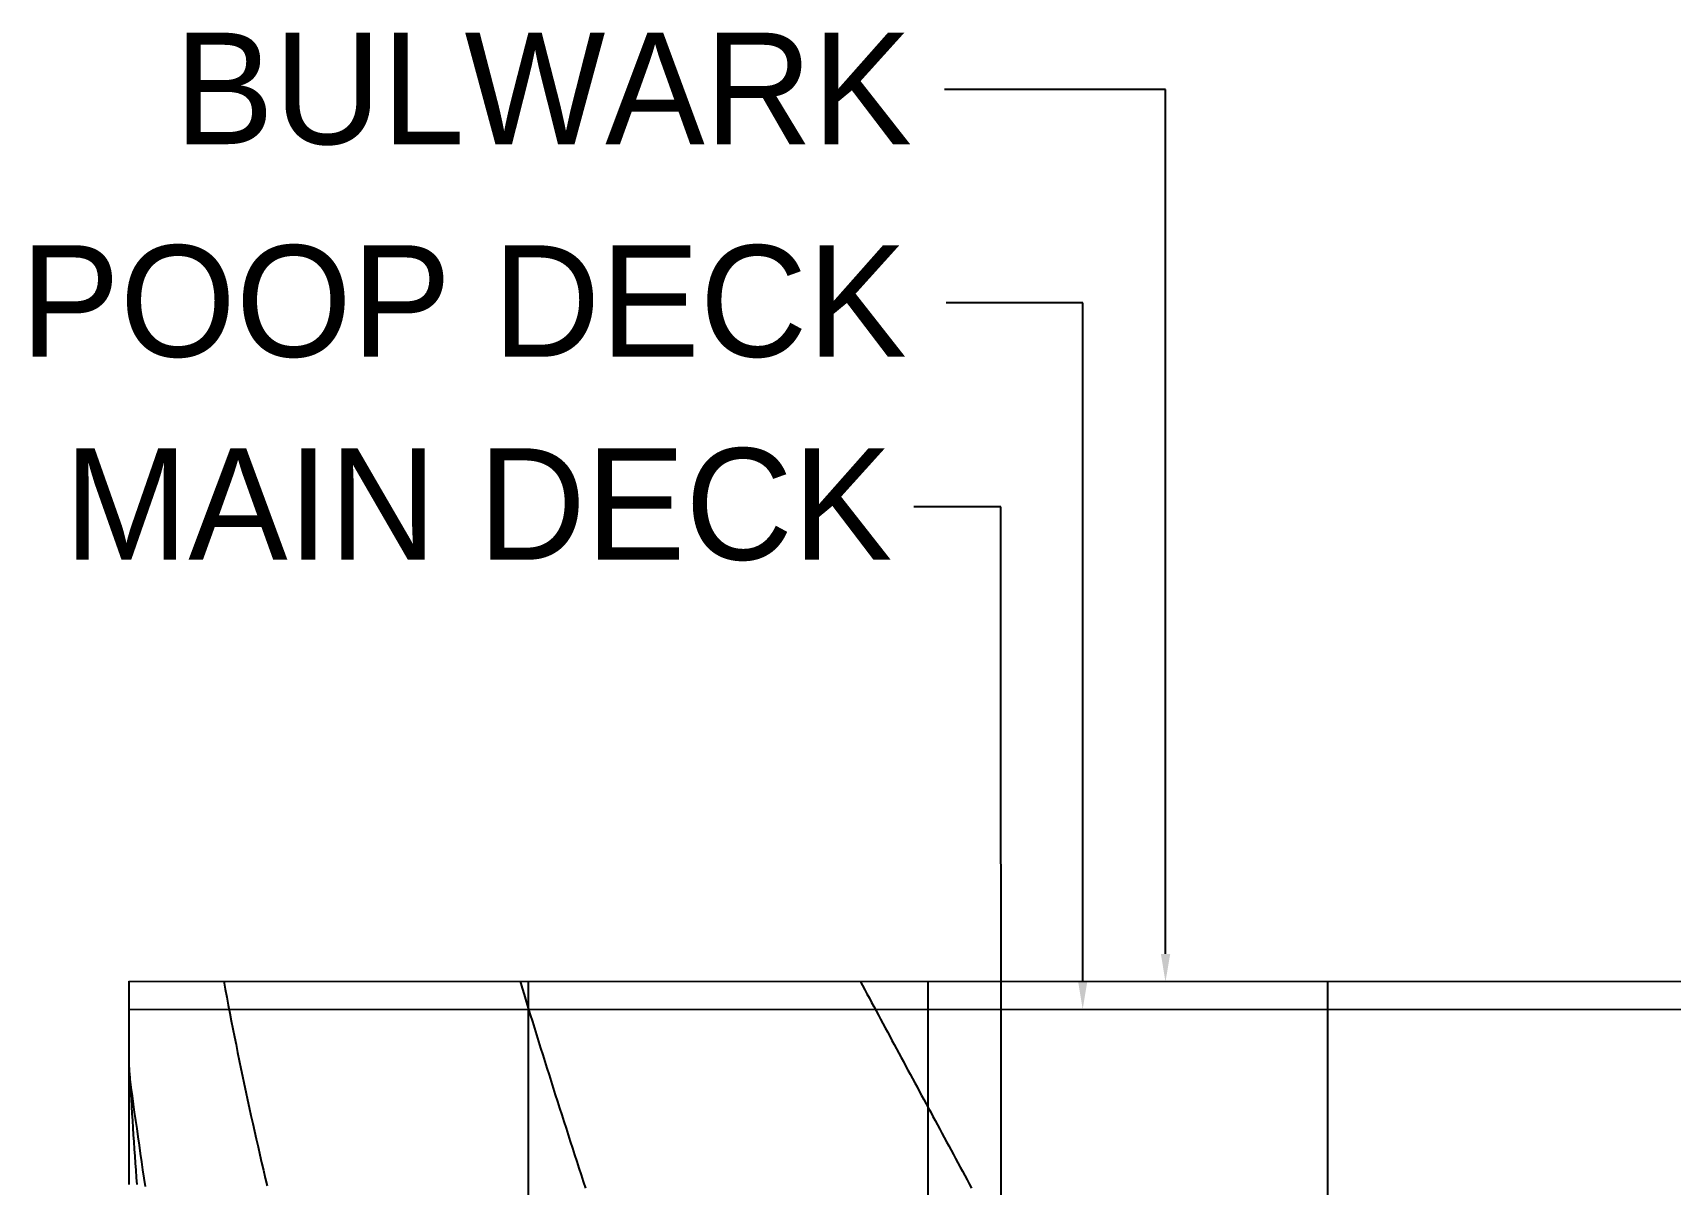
# Model space of a CAD drawing. Extents: x 3 to 181, y 2 to 128.
# Drawn here: x 79.98 to 91.73, y 94.24 to 102.5 of the extents above; entities that cross this region are included whole.
import ezdxf

# ---------------------------------------------------------------- set-up
doc = ezdxf.new("R2010")
doc.units = 0
doc.linetypes.add('ACAD_ISO02W100', pattern=[15, 12, -3])
doc.layers.get('0').update_dxf_attribs({"linetype": 'CONTINUOUS'})
doc.styles.add('ANNOTATIVE', font='txt')

msp = doc.modelspace()

# ---------------------------------------------------------------- linework, layer by layer
at = {"linetype": 'BYBLOCK'}
for p, q in [((88.106, 102.095), (86.52, 102.095)), ((88.106, 95.889), (88.106, 102.095)), ((87.512, 100.563), (86.532, 100.563)), ((87.512, 95.692), (87.512, 100.563)), ((86.925, 99.098), (86.299, 99.098)), ((86.927, 93.193), (86.925, 99.098))]:
    msp.add_line(p, q, dxfattribs=at)
for p, q in [((80.667, 95.692), (92.138, 95.693)), ((83.536, 80.419), (83.536, 95.692)), ((86.403, 80.419), (86.403, 95.692)), ((89.27, 80.419), (89.27, 95.692))]:
    msp.add_line(p, q)
at = {"linetype": 'ACAD_ISO02W100'}
msp.add_line((80.667, 95.491), (92.138, 95.493), dxfattribs=at)
for points in [[(80.667, 95.693, 0), (80.667, 95.651, 0), (80.667, 95.609, 0), (80.667, 95.568, 0), (80.667, 95.527, 0), (80.667, 95.486, 0), (80.667, 95.445, 0), (80.667, 95.404, 0), (80.667, 95.364, 0), (80.667, 95.324, 0), (80.667, 95.284, 0), (80.667, 95.244, 0), (80.667, 95.204, 0), (80.667, 95.165, 0), (80.667, 95.126, 0), (80.667, 95.086, 0), (80.667, 95.047, 0), (80.667, 95.009, 0), (80.667, 94.97, 0), (80.667, 94.932, 0), (80.667, 94.893, 0), (80.667, 94.856, 0), (80.667, 94.818, 0), (80.667, 94.78, 0), (80.667, 94.742, 0), (80.667, 94.705, 0), (80.667, 94.668, 0), (80.667, 94.631, 0), (80.667, 94.594, 0), (80.667, 94.557, 0), (80.667, 94.521, 0), (80.667, 94.485, 0), (80.667, 94.448, 0), (80.667, 94.412, 0), (80.667, 94.377, 0), (80.667, 94.341, 0), (80.667, 94.305, 0), (80.667, 94.27, 0), (80.667, 94.235, 0)], [(81.348, 95.693, 0), (81.358, 95.636, 0), (81.369, 95.579, 0), (81.38, 95.522, 0), (81.391, 95.465, 0), (81.402, 95.408, 0), (81.413, 95.351, 0), (81.424, 95.295, 0), (81.436, 95.238, 0), (81.447, 95.181, 0), (81.459, 95.125, 0), (81.47, 95.068, 0), (81.482, 95.012, 0), (81.494, 94.955, 0), (81.506, 94.899, 0), (81.518, 94.842, 0), (81.531, 94.786, 0), (81.543, 94.73, 0), (81.556, 94.673, 0), (81.568, 94.617, 0), (81.581, 94.561, 0), (81.594, 94.505, 0), (81.607, 94.448, 0), (81.62, 94.392, 0), (81.633, 94.336, 0), (81.646, 94.28, 0), (81.66, 94.224, 0)], [(83.475, 95.693, 0), (83.489, 95.644, 0), (83.504, 95.597, 0), (83.518, 95.549, 0), (83.533, 95.5, 0), (83.548, 95.452, 0), (83.563, 95.404, 0), (83.577, 95.356, 0), (83.592, 95.308, 0), (83.607, 95.26, 0), (83.622, 95.213, 0), (83.637, 95.165, 0), (83.652, 95.117, 0), (83.667, 95.069, 0), (83.682, 95.021, 0), (83.697, 94.973, 0), (83.712, 94.925, 0), (83.727, 94.877, 0), (83.742, 94.829, 0), (83.758, 94.781, 0), (83.773, 94.734, 0), (83.788, 94.686, 0), (83.804, 94.638, 0), (83.819, 94.59, 0), (83.834, 94.543, 0), (83.85, 94.495, 0), (83.865, 94.447, 0), (83.881, 94.399, 0), (83.897, 94.351, 0), (83.912, 94.304, 0), (83.928, 94.256, 0), (83.944, 94.208, 0)], [(85.915, 95.693, 0), (85.932, 95.662, 0), (85.948, 95.632, 0), (85.964, 95.602, 0), (85.981, 95.571, 0), (85.997, 95.541, 0), (86.013, 95.511, 0), (86.029, 95.481, 0), (86.046, 95.45, 0), (86.062, 95.42, 0), (86.078, 95.389, 0), (86.095, 95.359, 0), (86.111, 95.329, 0), (86.127, 95.299, 0), (86.143, 95.268, 0), (86.16, 95.238, 0), (86.176, 95.208, 0), (86.192, 95.177, 0), (86.209, 95.147, 0), (86.225, 95.117, 0), (86.241, 95.087, 0), (86.258, 95.056, 0), (86.274, 95.026, 0), (86.29, 94.996, 0), (86.307, 94.965, 0), (86.323, 94.935, 0), (86.339, 94.905, 0), (86.356, 94.874, 0), (86.372, 94.844, 0), (86.388, 94.814, 0), (86.404, 94.784, 0), (86.421, 94.753, 0), (86.437, 94.723, 0), (86.454, 94.693, 0), (86.47, 94.662, 0), (86.486, 94.632, 0), (86.502, 94.602, 0), (86.519, 94.571, 0), (86.535, 94.541, 0), (86.551, 94.511, 0), (86.568, 94.48, 0), (86.584, 94.45, 0), (86.6, 94.42, 0), (86.617, 94.389, 0), (86.633, 94.359, 0), (86.649, 94.329, 0), (86.665, 94.299, 0), (86.682, 94.268, 0), (86.698, 94.238, 0), (86.714, 94.207, 0)], [(80.667, 95.101, 0), (80.67, 95.05, 0), (80.673, 94.999, 0), (80.676, 94.948, 0), (80.679, 94.897, 0), (80.683, 94.846, 0), (80.686, 94.795, 0), (80.689, 94.744, 0), (80.692, 94.693, 0), (80.696, 94.642, 0), (80.699, 94.591, 0), (80.703, 94.54, 0), (80.706, 94.489, 0), (80.71, 94.438, 0), (80.713, 94.387, 0), (80.717, 94.336, 0), (80.72, 94.285, 0), (80.724, 94.234, 0)], [(80.667, 95.049, 0), (80.675, 94.99, 0), (80.682, 94.931, 0), (80.69, 94.871, 0), (80.698, 94.812, 0), (80.706, 94.753, 0), (80.715, 94.694, 0), (80.723, 94.635, 0), (80.731, 94.576, 0), (80.74, 94.516, 0), (80.749, 94.457, 0), (80.757, 94.398, 0), (80.766, 94.339, 0), (80.775, 94.28, 0), (80.784, 94.221, 0)]]:
    msp.add_polyline3d(points)
for points in [[(88.14, 95.889), (88.106, 95.689), (88.073, 95.889)], [(87.545, 95.692), (87.512, 95.492), (87.479, 95.692)]]:
    msp.add_solid(points)

# ---------------------------------------------------------------- texts
for s, p in [('BULWARK', (80.995, 101.702)), ('MAIN DECK', (80.202, 98.719))]:
    msp.add_text(s, height=0.8).set_placement(p)
at = {"style": 'ANNOTATIVE'}
msp.add_text('POOP DECK', height=0.8, dxfattribs=at).set_placement((79.889, 100.176))

doc.saveas('drawing.dxf')
